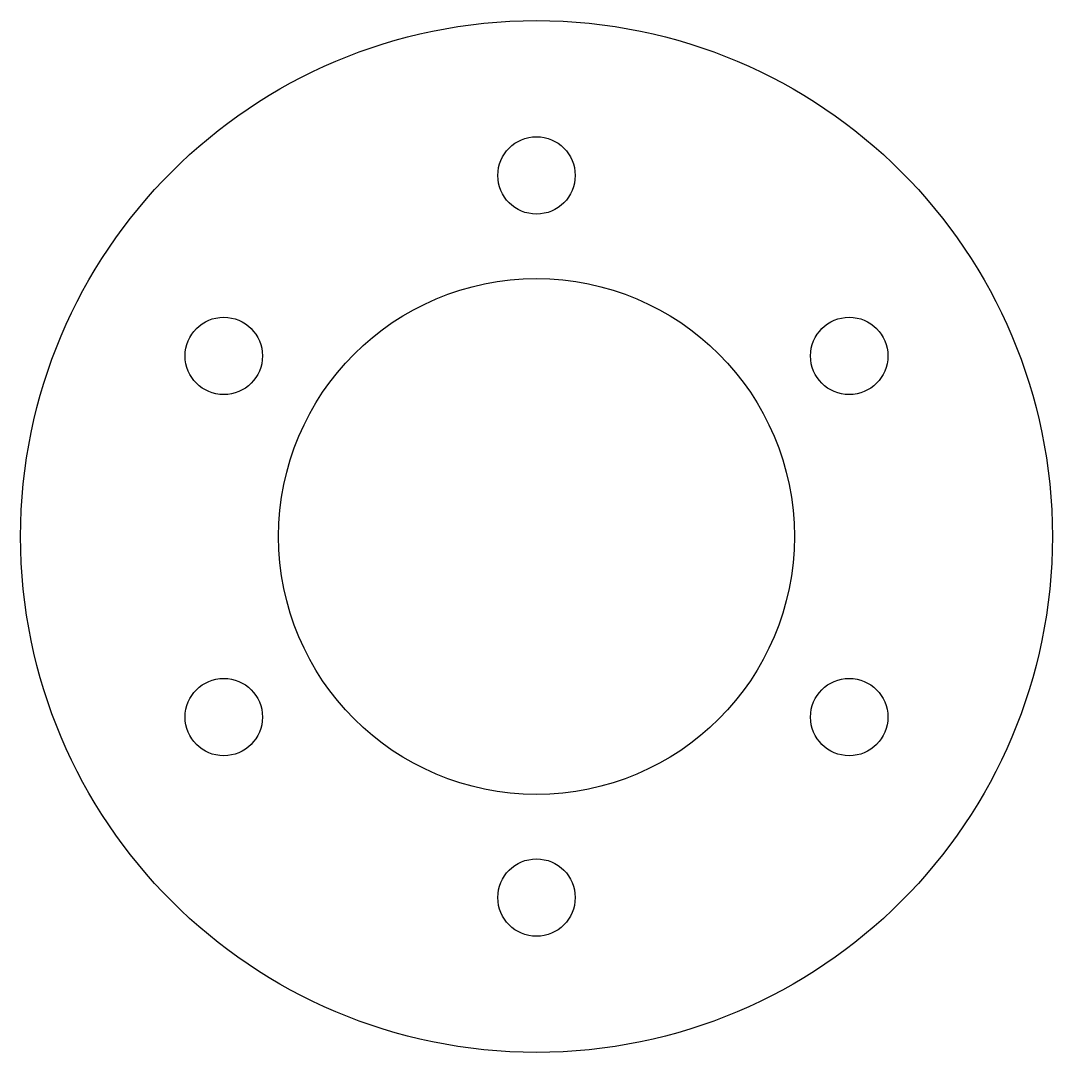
# Model space of a CAD drawing. Header units: millimetres. Extents: x -20 to 20, y -20 to 20.
import ezdxf

# ---------------------------------------------------------------- set-up
doc = ezdxf.new("R2010")
doc.units = ezdxf.units.MM

msp = doc.modelspace()

# ---------------------------------------------------------------- linework, layer by layer
for centre, radius in [((0, 0), 20), ((0, 14), 1.5), ((0, 0), 10), ((-12.124, 7), 1.5), ((12.124, 7), 1.5), ((-12.124, -7), 1.5), ((12.124, -7), 1.5), ((0, -14), 1.5)]:
    msp.add_circle(centre, radius)

doc.saveas('drawing.dxf')
